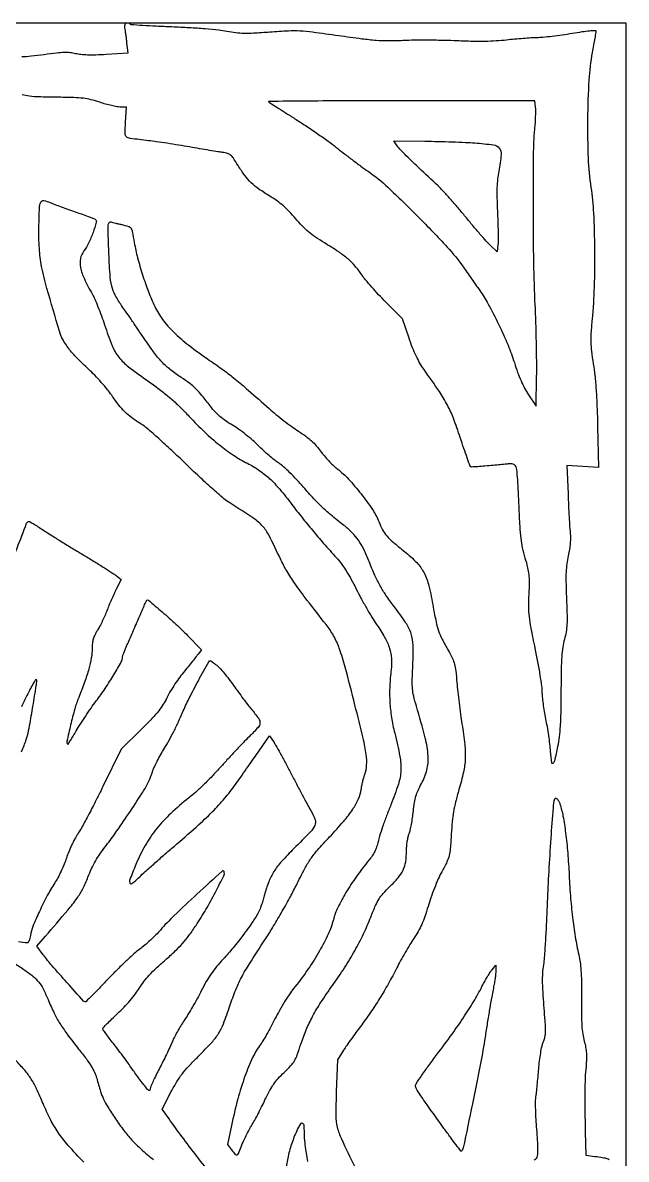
# Model space of a CAD drawing. Header units: millimetres. Extents: x 7 to 202, y 10 to 284.
# Drawn here: x 173.44 to 187.5, y 23.52 to 50.01 of the extents above; entities that cross this region are included whole.
import ezdxf

# ---------------------------------------------------------------- set-up
doc = ezdxf.new("R2010")
doc.units = ezdxf.units.MM
doc.layers.add('CUT', color=1, linetype='Continuous')
doc.layers.add('ENGRAVE', color=7, linetype='Continuous')

msp = doc.modelspace()

# ---------------------------------------------------------------- linework, layer by layer
at = {"layer": 'CUT'}
msp.add_lwpolyline([(147.5, 10), (187.5, 10), (187.5, 50), (147.5, 50)], close=True, dxfattribs=at)
at = {"layer": 'ENGRAVE', "extrusion": (0, 0, -1)}
for points in [[(-173.418, 49.219, -0.020179), (-173.633, 49.234, -0.007355), (-173.937, 49.271, 0.005401), (-174.226, 49.307, 0.020747), (-174.407, 49.321, 0.032276), (-174.543, 49.316, 0.037537), (-174.669, 49.294, -0.037013), (-174.788, 49.273, -0.017622), (-174.943, 49.263, -0.014212), (-175.137, 49.263, -0.007384), (-175.38, 49.273), (-175.892, 49.303), (-175.866, 49.537, -0.003302), (-175.855, 49.635, -0.00301), (-175.842, 49.736, -0.003011), (-175.829, 49.826, -0.009762), (-175.819, 49.886, 0.088939), (-175.818, 49.953, 0.187951), (-175.845, 49.997, 0.237376), (-175.889, 50.006, 0.128671), (-175.937, 49.977, -0.182175), (-175.959, 49.968, -0.000693), (-176.233, 49.95, -0.003422), (-176.546, 49.933, -0.00213), (-176.912, 49.917, 0.004682), (-177.315, 49.897, 0.005806), (-177.69, 49.871, 0.00595), (-178.005, 49.842, 0.023528), (-178.197, 49.812, -0.018344), (-178.404, 49.778, -0.027293), (-178.587, 49.765, -0.018755), (-178.815, 49.77, -0.004361), (-179.196, 49.795, 0.006511), (-179.629, 49.822, 0.025616), (-179.897, 49.822, 0.019836), (-180.193, 49.794, 0.002807), (-180.799, 49.71, -0.003447), (-181.341, 49.636, -0.014024), (-181.672, 49.602, -0.018891), (-181.954, 49.592, -0.010547), (-182.297, 49.599, 0.008403), (-182.563, 49.607, 0.004096), (-182.902, 49.607, 0.004062), (-183.255, 49.603, 0.005862), (-183.567, 49.592, -0.0061), (-183.911, 49.58, -0.009435), (-184.209, 49.58, -0.010775), (-184.472, 49.59, -0.01426), (-184.711, 49.611, 0.00538), (-184.898, 49.631, 0.00437), (-185.099, 49.648, 0.004417), (-185.285, 49.661, 0.011447), (-185.419, 49.666, -0.019931), (-185.559, 49.674, -0.006019), (-185.772, 49.696, -0.00602), (-186.01, 49.727, -0.006513), (-186.241, 49.763, 0.005564), (-186.474, 49.8, 0.013543), (-186.646, 49.821, 0.00915), (-186.775, 49.83, 0.434812), (-186.792, 49.814, 0.037707), (-186.789, 49.783, 0.001018), (-186.766, 49.649, 0.002111), (-186.739, 49.492, 0.001445), (-186.706, 49.313, -0.031642), (-186.628, 48.671, -0.011941), (-186.598, 47.765, -0.012046), (-186.611, 46.851, -0.028182), (-186.676, 46.171, 0.025707), (-186.736, 45.571, 0.009886), (-186.761, 44.733, 0.009973), (-186.751, 43.854, 0.015725), (-186.704, 43.101, -0.006718), (-186.678, 42.773, -0.02329), (-186.673, 42.56, -0.024962), (-186.689, 42.355, -0.008605), (-186.731, 42.06, 0.01438), (-186.768, 41.786, 0.008356), (-186.797, 41.454, 0.007156), (-186.818, 41.063, 0.00451), (-186.833, 40.607), (-186.855, 39.642), (-186.486, 39.666), (-186.117, 39.69), (-186.143, 39.028, -0.002105), (-186.154, 38.757, -0.002209), (-186.168, 38.491, -0.002116), (-186.181, 38.261, -0.009858), (-186.193, 38.129, 0.026099), (-186.199, 38.007, 0.020223), (-186.193, 37.874, 0.018995), (-186.176, 37.734, 0.016447), (-186.148, 37.588, -0.022621), (-186.114, 37.4, -0.023034), (-186.098, 37.211, -0.015957), (-186.095, 36.969, -0.004628), (-186.107, 36.597, 0.004035), (-186.12, 36.208, 0.018806), (-186.117, 35.983, 0.030114), (-186.099, 35.814, 0.026141), (-186.059, 35.64, -0.031493), (-186.02, 35.457, -0.0206), (-185.997, 35.243, -0.012532), (-185.984, 34.938, -0.002999), (-185.979, 34.433, 0.00365), (-185.973, 33.955, 0.010164), (-185.96, 33.621, 0.0142), (-185.937, 33.364, 0.021768), (-185.901, 33.143, 0.003363), (-185.828, 32.801, 0.188255), (-185.792, 32.748, 0.571213), (-185.762, 32.762, 0.006847), (-185.738, 33.029, -0.011205), (-185.721, 33.193, -0.005816), (-185.694, 33.397, -0.005779), (-185.661, 33.606, -0.008754), (-185.627, 33.787, 0.009467), (-185.595, 33.958, 0.0083), (-185.568, 34.139, 0.008371), (-185.549, 34.303, 0.0246), (-185.544, 34.416, -0.034982), (-185.535, 34.547, -0.005362), (-185.495, 34.806, -0.00597), (-185.442, 35.111, -0.005148), (-185.379, 35.43, 0.003732), (-185.283, 35.907, 0.019535), (-185.242, 36.171, 0.027532), (-185.229, 36.396, 0.012575), (-185.236, 36.69, -0.008022), (-185.245, 36.969, -0.030265), (-185.237, 37.144, -0.034004), (-185.209, 37.306, -0.012102), (-185.147, 37.534, 0.018369), (-185.086, 37.77, 0.024439), (-185.049, 37.988, 0.016268), (-185.025, 38.268, 0.003741), (-185.003, 38.741, -0.003661), (-184.988, 39.066, -0.005254), (-184.97, 39.354, -0.002924), (-184.95, 39.596, -0.07915), (-184.935, 39.658, -0.146139), (-184.896, 39.705, -0.131622), (-184.836, 39.725, -0.038614), (-184.722, 39.724, -0.002686), (-184.4, 39.693, 0.003414), (-184.207, 39.675, 0.005301), (-184.04, 39.662, 0.001826), (-183.896, 39.654, 0.154088), (-183.875, 39.659, 0.168935), (-183.861, 39.676, 0.001049), (-183.793, 39.866, 0.004113), (-183.717, 40.084, 0.002591), (-183.631, 40.341, -0.011301), (-183.472, 40.791, -0.031706), (-183.334, 41.096, -0.026294), (-183.145, 41.411, -0.00589), (-182.788, 41.926, 0.023886), (-182.693, 42.074, 0.018792), (-182.605, 42.243, 0.016989), (-182.52, 42.435, 0.012312), (-182.439, 42.654), (-182.283, 43.111), (-181.892, 43.502, 0.008619), (-181.73, 43.67, 0.007643), (-181.568, 43.849, 0.007695), (-181.426, 44.016, 0.023194), (-181.337, 44.135, -0.028821), (-181.182, 44.337, -0.038098), (-181.017, 44.502, -0.029653), (-180.799, 44.666, -0.010237), (-180.466, 44.879, 0.013554), (-180.257, 45.014, 0.024816), (-180.095, 45.137, 0.025765), (-179.951, 45.272, 0.015991), (-179.795, 45.445, -0.015452), (-179.649, 45.606, -0.022095), (-179.51, 45.739, -0.023211), (-179.365, 45.854, -0.020075), (-179.203, 45.961, 0.016449), (-178.941, 46.132, 0.038976), (-178.761, 46.279, 0.041661), (-178.614, 46.447, 0.021364), (-178.456, 46.679, -0.00969), (-178.347, 46.85, -0.069134), (-178.281, 46.923, -0.105254), (-178.21, 46.961, -0.03591), (-178.095, 46.986, 0.005078), (-177.987, 47.002, 0.000948), (-177.79, 47.034, 0.001015), (-177.56, 47.073, 0.000928), (-177.323, 47.113, -0.002986), (-177.073, 47.155, -0.002372), (-176.802, 47.198, -0.002397), (-176.55, 47.235, -0.006005), (-176.366, 47.259, 0.003627), (-175.942, 47.311, 0.13822), (-175.855, 47.349, 0.231724), (-175.821, 47.423, 0.012417), (-175.833, 47.69), (-175.858, 48.044), (-175.707, 48.044, 0.044342), (-175.628, 48.051, 0.012206), (-175.506, 48.076, 0.012233), (-175.368, 48.111, 0.012499), (-175.233, 48.153, -0.019732), (-175.028, 48.213, -0.032532), (-174.85, 48.246, -0.021542), (-174.625, 48.262, -0.004317), (-174.222, 48.271, 0.004071), (-173.812, 48.279, 0.023058), (-173.594, 48.295, 0.036106), (-173.424, 48.329, 0.020403)], [(-177.846, 23.15, 0.004848), (-177.497, 23.591, 0.004836), (-177.144, 24.055, 0.007458), (-176.848, 24.464), (-176.688, 24.693), (-176.899, 25.099, 0.015197), (-177.029, 25.331, 0.028708), (-177.149, 25.508, 0.024794), (-177.301, 25.686, 0.008604), (-177.536, 25.927, -0.010406), (-177.844, 26.246, -0.048049), (-177.999, 26.45, -0.047707), (-178.114, 26.68, -0.010165), (-178.265, 27.101, 0.013941), (-178.4, 27.471, 0.027173), (-178.532, 27.756, 0.019328), (-178.722, 28.08, 0.004052), (-179.079, 28.633, -0.009413), (-179.258, 28.916, -0.005641), (-179.46, 29.259, -0.005646), (-179.654, 29.605, -0.009778), (-179.806, 29.897, 0.006375), (-180.011, 30.298, 0.029264), (-180.146, 30.522, 0.030726), (-180.304, 30.723, 0.007509), (-180.588, 31.034, -0.011832), (-180.916, 31.399, -0.030632), (-181.129, 31.681, -0.042599), (-181.259, 31.919, -0.06723), (-181.324, 32.143, 0.013755), (-181.339, 32.227, 0.008769), (-181.36, 32.323, 0.008809), (-181.384, 32.417, 0.016175), (-181.408, 32.492, -0.070457), (-181.451, 32.707, -0.04924), (-181.44, 32.954, -0.023166), (-181.368, 33.333, -0.003243), (-181.178, 34.108, -0.003339), (-180.951, 34.988, -0.021184), (-180.813, 35.429, -0.040282), (-180.681, 35.721, -0.040885), (-180.504, 35.986, 0.003542), (-180.061, 36.554, 0.011933), (-179.783, 36.935, 0.017807), (-179.591, 37.232, 0.024426), (-179.442, 37.513, -0.007424), (-179.176, 38.06, -0.067082), (-179.026, 38.278, -0.062233), (-178.82, 38.455, -0.005911), (-178.261, 38.817, 0.035807), (-178.119, 38.921, 0.005422), (-177.854, 39.152, 0.006054), (-177.546, 39.433, 0.005204), (-177.229, 39.735, -0.005128), (-176.912, 40.038, -0.005985), (-176.605, 40.318, -0.005342), (-176.34, 40.549, -0.035793), (-176.199, 40.652, 0.016826), (-175.976, 40.804, 0.036076), (-175.817, 40.939, 0.034976), (-175.676, 41.098, 0.014916), (-175.51, 41.328, -0.021748), (-175.408, 41.464, -0.010731), (-175.269, 41.627, -0.010627), (-175.117, 41.791, -0.015258), (-174.975, 41.93, 0.013963), (-174.7, 42.195, 0.030054), (-174.508, 42.418, 0.038492), (-174.376, 42.619, 0.052264), (-174.293, 42.82, 0.003425), (-174.003, 43.811, 0.02077), (-173.878, 44.33, 0.033745), (-173.825, 44.744, 0.019556), (-173.815, 45.245, 0.004812), (-173.828, 45.693, 0.098067), (-173.859, 45.825, 0.340682), (-173.929, 45.862, 0.065178), (-174.076, 45.816, -0.017286), (-174.15, 45.785, -0.002916), (-174.293, 45.732, -0.003186), (-174.462, 45.671, -0.002827), (-174.638, 45.61, 0.002824), (-174.809, 45.551, 0.003938), (-174.962, 45.496, 0.002419), (-175.089, 45.448, 0.050528), (-175.126, 45.43, 0.330832), (-175.152, 45.36, 0.017293), (-175.075, 45.119, 0.025718), (-174.972, 44.871, 0.051688), (-174.862, 44.69, -0.117523), (-174.783, 44.512, -0.095208), (-174.784, 44.302, -0.061945), (-174.873, 44.036, -0.020997), (-175.064, 43.673, 0.030057), (-175.117, 43.568, 0.007244), (-175.191, 43.388, 0.007411), (-175.271, 43.179, 0.007294), (-175.345, 42.966, -0.016015), (-175.523, 42.48, -0.070266), (-175.676, 42.215, -0.063218), (-175.903, 41.991, -0.011436), (-176.383, 41.64, 0.010852), (-176.649, 41.446, 0.015157), (-176.878, 41.26, 0.015291), (-177.093, 41.062, 0.011347), (-177.319, 40.831, -0.014473), (-177.678, 40.469, -0.020725), (-178.019, 40.17, -0.023195), (-178.347, 39.93, -0.029837), (-178.671, 39.742, 0.033811), (-178.942, 39.582, 0.036244), (-179.183, 39.39, 0.030262), (-179.426, 39.136, 0.014441), (-179.709, 38.783, -0.006198), (-179.945, 38.477, -0.006429), (-180.186, 38.182, -0.006021), (-180.448, 37.875, -0.004266), (-180.749, 37.538, 0.025974), (-180.862, 37.4, 0.017408), (-180.976, 37.233, 0.015502), (-181.092, 37.036, 0.011177), (-181.21, 36.809, -0.009126), (-181.318, 36.6, -0.006503), (-181.446, 36.369, -0.006568), (-181.574, 36.152, -0.013907), (-181.68, 35.988, 0.021168), (-181.875, 35.677, 0.050514), (-181.985, 35.427, 0.061838), (-182.031, 35.194, 0.049011), (-182.023, 34.936, -0.021252), (-181.99, 34.551, -0.024453), (-181.992, 34.183, -0.024786), (-182.03, 33.82, -0.023055), (-182.104, 33.455, 0.014017), (-182.225, 32.91, 0.060916), (-182.248, 32.58, 0.064968), (-182.19, 32.265, 0.017317), (-182.016, 31.784, -0.005681), (-181.916, 31.527, -0.005996), (-181.824, 31.273, -0.005752), (-181.75, 31.052, -0.026874), (-181.716, 30.923, 0.028062), (-181.684, 30.803, 0.034538), (-181.64, 30.695, 0.033804), (-181.581, 30.593, 0.025105), (-181.504, 30.489, -0.017195), (-181.213, 30.111, -0.020581), (-180.967, 29.736, -0.022567), (-180.78, 29.39, -0.047858), (-180.675, 29.104, 0.042946), (-180.555, 28.769, 0.022594), (-180.352, 28.376, 0.020833), (-180.089, 27.957, 0.018411), (-179.781, 27.544, -0.020567), (-179.675, 27.4, -0.00934), (-179.548, 27.204, -0.009231), (-179.421, 26.992, -0.012508), (-179.314, 26.795, 0.005111), (-179.218, 26.61, 0.005546), (-179.12, 26.431, 0.005236), (-179.033, 26.28, 0.026813), (-178.979, 26.2, -0.050889), (-178.795, 25.892, -0.023378), (-178.616, 25.459, -0.020317), (-178.45, 24.928, -0.013851), (-178.302, 24.312), (-178.209, 23.869), (-178.305, 23.74, -0.018124), (-178.388, 23.635, -0.303751), (-178.429, 23.624, -0.219903), (-178.464, 23.657, -0.010466), (-178.524, 23.812, 0.020575), (-178.563, 23.909, 0.008286), (-178.625, 24.039, 0.008183), (-178.696, 24.176, 0.010266), (-178.766, 24.301, -0.008923), (-178.843, 24.437, -0.004642), (-178.935, 24.608, -0.004614), (-179.025, 24.786, -0.007016), (-179.101, 24.943, 0.015885), (-179.195, 25.13, 0.029517), (-179.285, 25.275, 0.030521), (-179.389, 25.405, 0.018359), (-179.527, 25.546, -0.014756), (-179.685, 25.705, -0.053279), (-179.77, 25.819, -0.047636), (-179.834, 25.954, -0.010169), (-179.918, 26.201, 0.022059), (-180.042, 26.537, 0.024078), (-180.191, 26.852, 0.021146), (-180.387, 27.182, 0.011564), (-180.653, 27.571, -0.012532), (-180.934, 27.984, -0.015516), (-181.175, 28.383, -0.01642), (-181.378, 28.775, -0.018035), (-181.548, 29.168, 0.008789), (-181.659, 29.438, 0.037561), (-181.74, 29.592, 0.045732), (-181.836, 29.718, 0.017444), (-181.99, 29.875, -0.027766), (-182.186, 30.083, -0.064635), (-182.301, 30.263, -0.070985), (-182.361, 30.456, -0.03958), (-182.38, 30.701, 0.019712), (-182.385, 30.814, 0.016823), (-182.398, 30.932, 0.017151), (-182.418, 31.039, 0.045295), (-182.441, 31.113, -0.041469), (-182.467, 31.193, -0.010756), (-182.495, 31.325, -0.010864), (-182.52, 31.478, -0.010888), (-182.539, 31.631, 0.012846), (-182.565, 31.839, 0.033538), (-182.598, 31.985, 0.037104), (-182.648, 32.118, 0.019028), (-182.728, 32.276, -0.066043), (-182.854, 32.593, -0.077854), (-182.883, 32.914, -0.046512), (-182.815, 33.344, -0.009788), (-182.611, 34.079, 0.012891), (-182.547, 34.317, 0.038149), (-182.52, 34.485, 0.028604), (-182.514, 34.678, 0.004872), (-182.528, 35.047, -0.01755), (-182.534, 35.499, -0.072983), (-182.489, 35.768, -0.069637), (-182.367, 36.018, -0.015097), (-182.086, 36.41, 0.012386), (-181.899, 36.669, 0.023852), (-181.764, 36.887, 0.022506), (-181.645, 37.125, 0.009799), (-181.509, 37.451, -0.018939), (-181.382, 37.737, -0.038581), (-181.258, 37.948, -0.043137), (-181.113, 38.123, -0.030741), (-180.923, 38.293, 0.005864), (-180.613, 38.543, 0.016839), (-180.406, 38.726, 0.017937), (-180.219, 38.916, 0.007433), (-179.98, 39.186, -0.011447), (-179.827, 39.356, -0.010941), (-179.664, 39.521, -0.010942), (-179.514, 39.66, -0.037984), (-179.409, 39.741, 0.023768), (-179.308, 39.813, 0.009792), (-179.179, 39.919, 0.009663), (-179.045, 40.039, 0.012249), (-178.926, 40.155, -0.020119), (-178.798, 40.275, -0.012081), (-178.638, 40.408, -0.012089), (-178.472, 40.532, -0.02058), (-178.327, 40.627, 0.016366), (-178.162, 40.733, 0.027101), (-178.03, 40.834, 0.029265), (-177.918, 40.943, 0.023828), (-177.811, 41.072, -0.00858), (-177.614, 41.322, -0.028191), (-177.473, 41.478, -0.03371), (-177.329, 41.602, -0.016789), (-177.131, 41.739, 0.024528), (-176.881, 41.919, 0.036268), (-176.681, 42.103, 0.029719), (-176.485, 42.339, 0.010882), (-176.235, 42.695, -0.001162), (-176.103, 42.89, -0.00097), (-175.963, 43.096, -0.000979), (-175.834, 43.284, -0.002673), (-175.742, 43.416, 0.031786), (-175.592, 43.66, 0.064113), (-175.513, 43.871, 0.041134), (-175.471, 44.149, 0.006917), (-175.443, 44.688, 0.001686), (-175.427, 45.138, 0.027278), (-175.43, 45.29, 0.134811), (-175.452, 45.351, 0.323928), (-175.495, 45.365, -0.010723), (-175.538, 45.354, -0.002992), (-175.604, 45.337, -0.003017), (-175.68, 45.319, -0.003166), (-175.755, 45.302, 0.02301), (-175.9, 45.263, 0.16909), (-175.957, 45.221, 0.100073), (-175.989, 45.143, 0.005561), (-176.037, 44.883, -0.020687), (-176.114, 44.528, -0.013933), (-176.23, 44.13, -0.013903), (-176.368, 43.737, -0.020014), (-176.513, 43.398, -0.04912), (-176.698, 43.092, -0.03788), (-176.955, 42.798, -0.0302), (-177.308, 42.491, -0.014691), (-177.793, 42.14, 0.008025), (-178.118, 41.911, 0.013098), (-178.385, 41.705, 0.009665), (-178.692, 41.446, 0.002493), (-179.177, 41.016, -0.011347), (-179.333, 40.882, -0.007265), (-179.519, 40.734, -0.0073), (-179.706, 40.595, -0.013526), (-179.863, 40.488, 0.014537), (-180.034, 40.37, 0.025674), (-180.168, 40.261, 0.029021), (-180.278, 40.15, 0.02687), (-180.377, 40.023, -0.022236), (-180.458, 39.919, -0.013939), (-180.562, 39.803, -0.013987), (-180.671, 39.694, -0.024702), (-180.767, 39.612, 0.042258), (-181.026, 39.375, 0.019534), (-181.322, 39.027, 0.019292), (-181.585, 38.663, 0.052035), (-181.734, 38.381, -0.027628), (-181.823, 38.189, -0.054977), (-181.918, 38.051, -0.038855), (-182.06, 37.91, -0.008102), (-182.333, 37.685, 0.032172), (-182.619, 37.427, 0.073636), (-182.788, 37.191, 0.060299), (-182.9, 36.889, 0.016133), (-183.004, 36.385, -0.007751), (-183.069, 36.04, -0.033276), (-183.124, 35.839, -0.03561), (-183.204, 35.654, -0.009758), (-183.355, 35.374, 0.016869), (-183.45, 35.194, 0.047073), (-183.499, 35.06, 0.037793), (-183.528, 34.905, 0.007951), (-183.554, 34.629, -0.007191), (-183.573, 34.417, -0.003888), (-183.603, 34.157, -0.003871), (-183.638, 33.893, -0.006093), (-183.672, 33.667, 0.012939), (-183.737, 33.188, 0.038821), (-183.748, 32.857, 0.042443), (-183.707, 32.546, 0.017954), (-183.602, 32.137, -0.00957), (-183.524, 31.851, -0.019223), (-183.475, 31.621, -0.019421), (-183.444, 31.391, -0.009987), (-183.423, 31.1, 0.005943), (-183.4, 30.761, 0.041869), (-183.374, 30.598, 0.051287), (-183.322, 30.455, 0.011408), (-183.203, 30.223, -0.018838), (-183.12, 30.054, -0.010117), (-183.03, 29.84, -0.010025), (-182.946, 29.617, -0.014618), (-182.881, 29.416, 0.011681), (-182.807, 29.181, 0.022457), (-182.735, 28.997, 0.02518), (-182.653, 28.834, 0.019918), (-182.549, 28.667, -0.012136), (-182.458, 28.526, -0.006095), (-182.349, 28.344, -0.006048), (-182.241, 28.152, -0.008911), (-182.152, 27.982, 0.010917), (-181.959, 27.618, 0.011467), (-181.754, 27.27, 0.011658), (-181.536, 26.937, 0.012243), (-181.307, 26.619, -0.004757), (-181.202, 26.479, -0.003683), (-181.09, 26.323, -0.003724), (-180.988, 26.177, -0.008941), (-180.915, 26.067), (-180.77, 25.838), (-180.744, 25.101, -0.008661), (-180.734, 24.541, -0.059996), (-180.766, 24.27, -0.049851), (-180.863, 23.995, -0.004885), (-181.168, 23.361, 0.006761)], [(-173.089, 37.185, 0.000752), (-173.527, 38.344, 0.343931), (-173.593, 38.384, 0.107862), (-173.611, 38.378, 0.001699), (-173.703, 38.321, 0.00441), (-173.809, 38.254, 0.002897), (-173.931, 38.175, -0.005476), (-174.092, 38.071, -0.001759), (-174.335, 37.92, -0.001755), (-174.605, 37.754, -0.001964), (-174.867, 37.596, 0.002646), (-175.115, 37.445, 0.003314), (-175.343, 37.304, 0.002672), (-175.533, 37.182, 0.025715), (-175.611, 37.126), (-175.73, 37.03), (-175.616, 36.805, -0.009704), (-175.565, 36.699, -0.00511), (-175.506, 36.566, -0.005082), (-175.447, 36.428, -0.007802), (-175.4, 36.307, 0.013464), (-175.352, 36.189, 0.009503), (-175.292, 36.059, 0.0096), (-175.23, 35.937, 0.019879), (-175.176, 35.844, -0.024603), (-175.115, 35.737, -0.047201), (-175.079, 35.645, -0.046702), (-175.061, 35.548, -0.023574), (-175.055, 35.422, 0.044), (-175.036, 35.209, 0.023211), (-174.977, 34.95, 0.019267), (-174.88, 34.643, 0.011169), (-174.741, 34.282, -0.028798), (-174.65, 34.02, -0.011207), (-174.554, 33.648, -0.004183), (-174.467, 33.263, -0.25511), (-174.486, 33.198, -0.476748), (-174.495, 33.199, -0.00234), (-174.549, 33.283, -0.007513), (-174.612, 33.384, -0.004424), (-174.683, 33.507, 0.012077), (-174.774, 33.657, 0.005866), (-174.897, 33.844, 0.005814), (-175.029, 34.036, 0.008345), (-175.151, 34.203, -0.014536), (-175.359, 34.495, -0.012253), (-175.562, 34.815, -0.007711), (-175.734, 35.112, -0.128196), (-175.762, 35.221, 0.080853), (-175.767, 35.251, 0.00835), (-175.791, 35.32, 0.010219), (-175.823, 35.4, 0.008), (-175.861, 35.487, -0.003455), (-175.911, 35.597, -0.001135), (-175.983, 35.761, -0.001131), (-176.061, 35.943, -0.001279), (-176.136, 36.119, 0.001421), (-176.205, 36.279, 0.002225), (-176.265, 36.417, 0.000587), (-176.318, 36.537, 0.081896), (-176.326, 36.55, 0.4022), (-176.365, 36.552, 0.001978), (-176.688, 36.276, 0.008257), (-177.006, 35.992, 0.011954), (-177.277, 35.73), (-177.606, 35.397), (-177.527, 35.296, 0.003353), (-177.481, 35.238, 0.000578), (-177.393, 35.128, 0.000629), (-177.289, 34.999, 0.000562), (-177.181, 34.866, -0.014436), (-177.07, 34.721, -0.011198), (-176.958, 34.557, -0.011356), (-176.86, 34.399, -0.026659), (-176.795, 34.276, 0.034555), (-176.713, 34.124, 0.028819), (-176.605, 33.974, 0.020336), (-176.449, 33.796, 0.006733), (-176.205, 33.548), (-175.734, 33.08), (-175.305, 32.206, 0.003581), (-175.129, 31.854, 0.004088), (-174.955, 31.52, 0.003707), (-174.804, 31.239, 0.022983), (-174.718, 31.1, -0.025384), (-174.651, 30.987, -0.012875), (-174.576, 30.84, -0.012756), (-174.508, 30.684, -0.018579), (-174.455, 30.542, 0.018623), (-174.403, 30.399, 0.012077), (-174.332, 30.238, 0.012146), (-174.255, 30.084, 0.022454), (-174.184, 29.963, -0.022183), (-174.009, 29.667, -0.013236), (-173.827, 29.3, -0.011926), (-173.674, 28.95, -0.057295), (-173.615, 28.74, 0.02083), (-173.602, 28.673, 0.0319), (-173.584, 28.616, 0.033111), (-173.564, 28.574, 0.273792), (-173.547, 28.564, 0.067994), (-173.336, 28.593, 0.005323)], [(-173.408, 33.02, -0.00843), (-173.469, 33.166, -0.008509), (-173.519, 33.301, -0.02454), (-173.548, 33.396, -0.016945), (-173.597, 33.627, -0.002673), (-173.676, 34.084, -0.001522), (-173.754, 34.559, -0.04339), (-173.763, 34.683, -0.761331), (-173.73, 34.691, -0.011127), (-173.577, 34.413, -0.013006), (-173.407, 34.064, -0.015461)], [(-185.351, 23.5, -0.138363), (-185.421, 23.573, -0.111101), (-185.438, 23.635, -0.014349), (-185.441, 23.772, -0.013263), (-185.434, 23.962, -0.005364), (-185.415, 24.221, 0.006835), (-185.399, 24.453, 0.007412), (-185.39, 24.679, 0.00703), (-185.388, 24.873, 0.035452), (-185.395, 24.981, -0.008974), (-185.408, 25.084, -0.002304), (-185.426, 25.25, -0.002346), (-185.444, 25.44, -0.002382), (-185.46, 25.63, 0.010904), (-185.479, 25.819, 0.011611), (-185.506, 26.003, 0.011567), (-185.537, 26.16, 0.046097), (-185.567, 26.254, -0.037415), (-185.6, 26.354, -0.040967), (-185.617, 26.454, -0.030898), (-185.621, 26.577, -0.011012), (-185.61, 26.753, 0.00211), (-185.566, 27.33, 0.011709), (-185.551, 27.64, 0.021275), (-185.555, 27.856, 0.025711), (-185.577, 28.057, -0.022358), (-185.597, 28.228, -0.00276), (-185.623, 28.602, -0.003257), (-185.647, 29.047, -0.002688), (-185.668, 29.521, 0.004264), (-185.701, 30.226, 0.003246), (-185.749, 30.997, 0.001762), (-185.801, 31.716, 0.038289), (-185.833, 31.925, 0.376228), (-185.854, 31.94, 0.176489), (-185.886, 31.925, 0.071874), (-185.925, 31.871, 0.044943), (-185.955, 31.8, 0.032158), (-186.025, 31.519, 0.01289), (-186.086, 31.127, 0.011558), (-186.135, 30.661, 0.008472), (-186.169, 30.142, -0.008001), (-186.204, 29.599, -0.010559), (-186.254, 29.105, -0.011504), (-186.32, 28.653, -0.014208), (-186.403, 28.236, 0.028802), (-186.43, 28.074, 0.013942), (-186.448, 27.865, 0.010985), (-186.456, 27.599, 0.005279), (-186.456, 27.258, -0.004606), (-186.455, 26.885, -0.014516), (-186.465, 26.635, -0.021063), (-186.485, 26.445, -0.027872), (-186.521, 26.275, 0.018838), (-186.554, 26.126, 0.028664), (-186.571, 25.995, 0.027274), (-186.574, 25.859, 0.015084), (-186.562, 25.692, -0.012773), (-186.542, 25.412, -0.009099), (-186.533, 25.097, -0.006845), (-186.534, 24.703, -0.002764), (-186.546, 24.165), (-186.561, 23.616), (-186.771, 23.59, 0.007439), (-186.95, 23.564, 0.035464), (-187.051, 23.541, 0.087839), (-187.1, 23.516, 0.386891)], [(-173.213, 28.102, 0.01997), (-173.46, 27.947, 0.019), (-173.676, 27.788, 0.054509), (-173.808, 27.656, 0.052839), (-173.911, 27.497, 0.017034), (-174.028, 27.242, -0.012983), (-174.172, 26.925, -0.025878), (-174.304, 26.684, -0.022433), (-174.473, 26.437, -0.007509), (-174.74, 26.091, 0.007894), (-174.92, 25.859, 0.02233), (-175.035, 25.69, 0.031103), (-175.11, 25.549, 0.039211), (-175.161, 25.41, -0.00843), (-175.251, 25.105, -0.032014), (-175.323, 24.921, -0.031229), (-175.418, 24.744, -0.007746), (-175.597, 24.468, -0.015256), (-175.794, 24.192, -0.024649), (-175.981, 23.97, -0.023258), (-176.195, 23.76, -0.01186), (-176.483, 23.515, 0.035217)], [(-174.858, 23.452, 0.010849), (-174.498, 23.847, 0.028266), (-174.262, 24.15, 0.03305), (-174.083, 24.449, 0.020445), (-173.912, 24.821, -0.011826), (-173.762, 25.161, -0.032014), (-173.635, 25.392, -0.034625), (-173.486, 25.595, -0.015936), (-173.265, 25.838, 0.013858)], [(-180.083, 23.471, 0.005908), (-180.022, 23.857, 0.032786), (-180.005, 24.066, -0.013252), (-179.995, 24.296, -0.231156), (-179.959, 24.359, -0.432118), (-179.908, 24.348, -0.024202), (-179.824, 24.188, -0.029508), (-179.701, 23.876, -0.028282), (-179.613, 23.548, -0.02921), (-179.565, 23.224, -0.038606)]]:
    msp.add_lwpolyline(points, format="xyb", dxfattribs=at)
for points in [[(-179.167, 48.163, -0.04111), (-179.191, 48.145, -0.000464), (-179.359, 48.037, -0.001431), (-179.553, 47.914, -0.000932), (-179.779, 47.772, 0.006914), (-180.029, 47.611, 0.005205), (-180.3, 47.427, 0.005264), (-180.552, 47.248, 0.012079), (-180.736, 47.107, -0.005139), (-180.907, 46.973, -0.003135), (-181.111, 46.818, -0.003141), (-181.315, 46.667, -0.005564), (-181.485, 46.545, 0.036385), (-181.943, 46.174, 0.008633), (-182.647, 45.49, 0.008743), (-183.328, 44.78, 0.034465), (-183.708, 44.308, -0.000624), (-183.814, 44.156, -0.000575), (-183.924, 44, -0.000574), (-184.022, 43.861, -0.001906), (-184.087, 43.769, 0.032362), (-184.285, 43.453, 0.011946), (-184.524, 42.984, 0.012141), (-184.745, 42.491, 0.024087), (-184.892, 42.089, -0.011401), (-184.969, 41.86, -0.016227), (-185.049, 41.661, -0.018231), (-185.132, 41.488, -0.025114), (-185.22, 41.34), (-185.398, 41.072), (-185.411, 41.759, -0.006809), (-185.413, 42.09, -0.002972), (-185.407, 42.531, -0.00294), (-185.395, 42.999, -0.00392), (-185.379, 43.424, 0.007716), (-185.347, 44.41, 0.003555), (-185.335, 45.694, 0.002872), (-185.34, 46.928, 0.020487), (-185.37, 47.524, -0.007155), (-185.382, 47.678, -0.007326), (-185.389, 47.831, -0.00714), (-185.392, 47.965, -0.030286), (-185.387, 48.044), (-185.371, 48.189), (-182.254, 48.189, -0.000791), (-181.061, 48.187, -0.001339), (-180.062, 48.182, -0.000108), (-179.171, 48.174, -0.683465)], [(-183.973, 47.207, 0.014653), (-184.403, 47.161, 0.186465), (-184.542, 47.084, 0.205578), (-184.587, 46.937, 0.018269), (-184.528, 46.545, -0.021259), (-184.501, 46.364, -0.017139), (-184.488, 46.167, -0.013594), (-184.487, 45.929, -0.006221), (-184.498, 45.62, 0.003603), (-184.507, 45.373, 0.00415), (-184.513, 45.137, 0.003732), (-184.515, 44.937, 0.023993), (-184.51, 44.836), (-184.494, 44.665), (-184.327, 44.824, 0.018779), (-184.238, 44.917, 0.004013), (-184.091, 45.084, 0.004189), (-183.923, 45.281, 0.003979), (-183.756, 45.484, -0.006177), (-183.583, 45.692, -0.005499), (-183.398, 45.904, -0.005525), (-183.228, 46.091, -0.016924), (-183.106, 46.212, 0.001194), (-182.675, 46.619, 0.004911), (-182.416, 46.868, 0.007113), (-182.25, 47.037, 0.035904), (-182.165, 47.138), (-182.083, 47.253), (-182.804, 47.247, 0.003645), (-183.113, 47.242, 0.002936), (-183.445, 47.233, 0.002967), (-183.751, 47.22, 0.007601)], [(-177.958, 35.033, 0.041835), (-178.027, 34.969, 0.009965), (-178.129, 34.851, 0.010177), (-178.241, 34.711, 0.009899), (-178.349, 34.565, -0.003489), (-178.458, 34.413, -0.003014), (-178.575, 34.255, -0.003034), (-178.682, 34.113, -0.008818), (-178.759, 34.017, 0.014701), (-178.935, 33.79, 0.177659), (-178.964, 33.686, 0.168723), (-178.921, 33.585, 0.01296), (-178.712, 33.368, -0.006894), (-178.572, 33.227, -0.002963), (-178.389, 33.034, -0.002931), (-178.197, 32.827, -0.003867), (-178.024, 32.635, 0.010556), (-177.849, 32.447, 0.008121), (-177.651, 32.249, 0.008222), (-177.46, 32.069, 0.01932), (-177.309, 31.943, -0.024549), (-176.888, 31.582, -0.035131), (-176.555, 31.22, -0.037241), (-176.291, 30.832, -0.033309), (-176.076, 30.395, -0.005176), (-175.934, 30.041, -0.196161), (-175.936, 29.957, -0.507313), (-175.985, 29.946, -0.012116), (-176.189, 30.13, 0.007206), (-176.327, 30.258, 0.002098), (-176.544, 30.451, 0.002108), (-176.79, 30.666, 0.002254), (-177.032, 30.874, -0.006392), (-177.541, 31.32, -0.016339), (-177.895, 31.659, -0.020894), (-178.171, 31.966, -0.01972), (-178.426, 32.3, 0.000031), (-178.548, 32.474, 0.000019), (-178.69, 32.676, 0.000019), (-178.83, 32.875, 0.000035), (-178.944, 33.038), (-179.19, 33.389), (-179.28, 33.256, 0.019447), (-179.331, 33.172, 0.00239), (-179.436, 32.984, 0.002825), (-179.557, 32.759, 0.00233), (-179.684, 32.518, -0.001377), (-179.816, 32.268, -0.001314), (-179.951, 32.014, -0.001302), (-180.072, 31.79, -0.004693), (-180.15, 31.649, 0.043375), (-180.248, 31.436, 0.193034), (-180.242, 31.302, 0.087986), (-180.141, 31.152, 0.00526), (-179.755, 30.763, -0.016224), (-179.472, 30.466, -0.040423), (-179.291, 30.226, -0.047343), (-179.168, 29.985, -0.030767), (-179.071, 29.687, 0.009792), (-179.04, 29.576, 0.008781), (-179.003, 29.462, 0.00884), (-178.967, 29.361, 0.0271), (-178.938, 29.294, 0.031822), (-178.806, 29.072, 0.010866), (-178.587, 28.766, 0.011046), (-178.34, 28.451, 0.016366), (-178.109, 28.187, -0.01549), (-177.955, 28.011, -0.020986), (-177.827, 27.843, -0.020717), (-177.713, 27.663, -0.014518), (-177.599, 27.451, 0.008332), (-177.506, 27.273, 0.006052), (-177.397, 27.078, 0.006116), (-177.288, 26.895, 0.013308), (-177.2, 26.758, -0.012462), (-177.12, 26.635, -0.009807), (-177.04, 26.498, -0.009939), (-176.97, 26.368, -0.024015), (-176.925, 26.268, 0.013384), (-176.88, 26.163, 0.004358), (-176.808, 26.009, 0.00434), (-176.725, 25.84, 0.004878), (-176.643, 25.678, -0.005119), (-176.564, 25.525, -0.006183), (-176.494, 25.379, -0.005315), (-176.437, 25.255, -0.041375), (-176.416, 25.195, 0.035287), (-176.397, 25.136, 0.409825), (-176.377, 25.128, 0.125682), (-176.347, 25.149, 0.004538), (-176.259, 25.257, 0.007948), (-176.197, 25.338, 0.003443), (-176.116, 25.447, 0.003406), (-176.032, 25.564, 0.004516), (-175.957, 25.671, -0.006927), (-175.875, 25.788, -0.003314), (-175.766, 25.937, -0.003284), (-175.651, 26.091, -0.004676), (-175.546, 26.225, 0.005263), (-175.453, 26.345, 0.007895), (-175.375, 26.451, 0.003858), (-175.312, 26.542, 0.151778), (-175.304, 26.565, 0.191395), (-175.313, 26.588, 0.003373), (-175.405, 26.684, 0.007955), (-175.516, 26.795, 0.005155), (-175.648, 26.919, -0.014543), (-175.798, 27.067, -0.013823), (-175.942, 27.226, -0.014486), (-176.067, 27.381, -0.026901), (-176.158, 27.514, 0.027901), (-176.26, 27.663, 0.022377), (-176.385, 27.812, 0.018475), (-176.546, 27.974, 0.009641), (-176.757, 28.165, -0.010549), (-176.991, 28.376, -0.022014), (-177.161, 28.551, -0.023098), (-177.311, 28.736, -0.012894), (-177.476, 28.973, -0.01389), (-177.705, 29.343, -0.01163), (-177.928, 29.747, -0.005362), (-178.122, 30.13, -0.197759), (-178.129, 30.226, -0.542029), (-178.084, 30.237, -0.001298), (-177.497, 29.7, -0.006055), (-176.962, 29.197, -0.022539), (-176.644, 28.862, 0.017289), (-176.541, 28.75, 0.010731), (-176.412, 28.626, 0.010763), (-176.28, 28.51, 0.019064), (-176.165, 28.42, -0.025641), (-176.034, 28.314, -0.007035), (-175.839, 28.135, -0.007092), (-175.623, 27.925, -0.007345), (-175.416, 27.712, 0.002666), (-175.225, 27.512, 0.00427), (-175.06, 27.344, 0.001001), (-174.914, 27.198, 0.198949), (-174.895, 27.191, 0.212113), (-174.853, 27.21, 0.000729), (-174.469, 27.638, 0.00408), (-174.122, 28.033, 0.015711), (-173.917, 28.286), (-173.765, 28.487), (-173.969, 28.723, -0.002228), (-174.488, 29.33, -0.019936), (-174.704, 29.606, -0.039413), (-174.835, 29.823, -0.024101), (-174.957, 30.097, 0.015682), (-175.041, 30.296, 0.02109), (-175.131, 30.471, 0.021467), (-175.234, 30.635, 0.017226), (-175.358, 30.803, -0.01547), (-175.584, 31.106, -0.004787), (-175.906, 31.577, -0.004092), (-176.215, 32.046, -0.027231), (-176.354, 32.289, -0.0149), (-176.382, 32.349, -0.007335), (-176.414, 32.426, -0.007271), (-176.445, 32.508, -0.010517), (-176.47, 32.581, 0.035337), (-176.504, 32.667, 0.009128), (-176.571, 32.802, 0.009242), (-176.654, 32.953, 0.009293), (-176.742, 33.101, -0.015043), (-176.841, 33.271, -0.007433), (-176.957, 33.491, -0.007369), (-177.07, 33.724, -0.010686), (-177.162, 33.933, 0.018077), (-177.309, 34.252, 0.0074), (-177.53, 34.675, 0.001733), (-177.771, 35.115, 0.293317), (-177.816, 35.14, 0.143741), (-177.821, 35.138, 0.000649), (-177.861, 35.108, 0.003009), (-177.906, 35.074, 0.001887)], [(-184.46, 27.911, 0.030537), (-184.457, 27.841, 0.008026), (-184.442, 27.728, 0.00812), (-184.421, 27.6, 0.008245), (-184.397, 27.474, -0.008617), (-184.364, 27.307, -0.002004), (-184.316, 27.024, -0.002067), (-184.262, 26.699, -0.002024), (-184.211, 26.371, 0.010474), (-184.104, 25.753, 0.003112), (-183.915, 24.813, 0.000549), (-183.701, 23.789, 0.145636), (-183.659, 23.71, 0.453446), (-183.649, 23.71, 0.000669), (-183.534, 23.861, 0.004051), (-183.404, 24.035, 0.002414), (-183.253, 24.243, 0.000877), (-182.859, 24.791, 0.00841), (-182.696, 25.027, 0.01627), (-182.61, 25.165, 0.125751), (-182.59, 25.238, 0.154522), (-182.603, 25.282, 0.003115), (-182.736, 25.479, 0.007065), (-182.898, 25.706, 0.004652), (-183.09, 25.964, -0.006621), (-183.443, 26.441, -0.0103), (-183.733, 26.862, -0.011861), (-183.97, 27.241, -0.016944), (-184.161, 27.589, 0.00963), (-184.215, 27.691, 0.008901), (-184.275, 27.794, 0.008926), (-184.331, 27.883, 0.029142), (-184.372, 27.94), (-184.459, 28.044)]]:
    msp.add_lwpolyline(points, format="xyb", close=True, dxfattribs=at)

doc.saveas('drawing.dxf')
